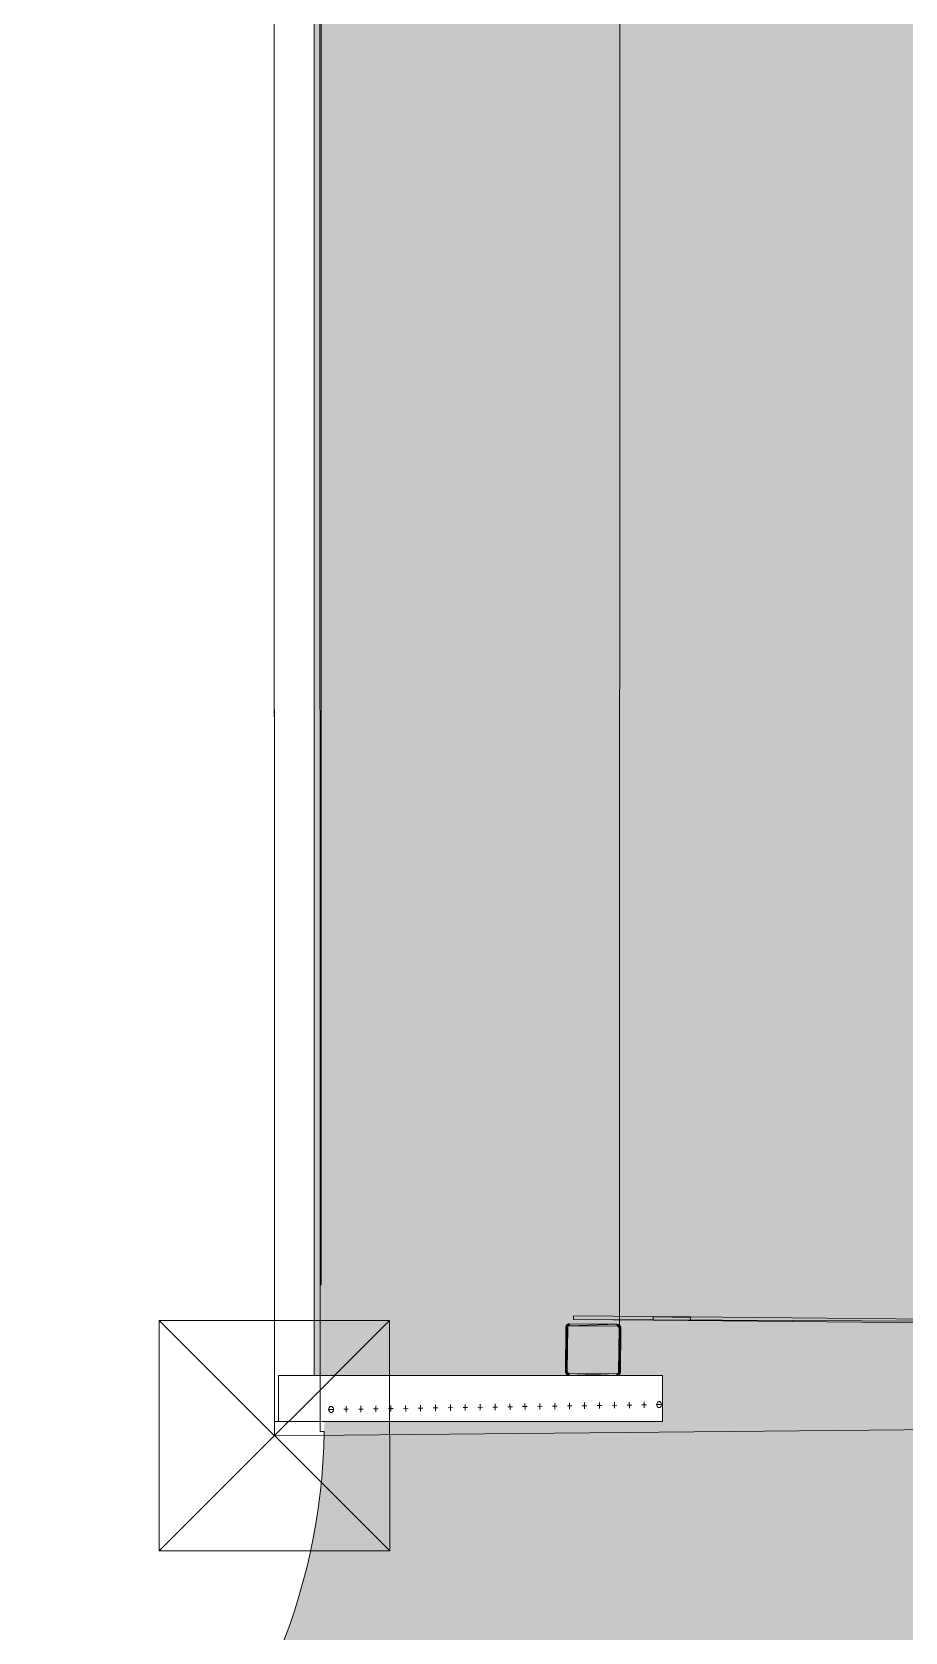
# Model space of a CAD drawing. Header units: millimetres. Extents: x 141848 to 1648660, y -465012 to -151356.
# Drawn here: x 369969 to 375684, y -273313 to -262836 of the extents above; entities that cross this region are included whole.
import ezdxf

# ---------------------------------------------------------------- set-up
doc = ezdxf.new("R2010")
doc.units = ezdxf.units.MM
doc.header["$MEASUREMENT"] = 0
doc.linetypes.add('Points tirets', pattern=[335.138881, 176.388884, -88.194442, 0, -70.555556])
doc.linetypes.add('Wipeout_Contour', pattern=[1000, 0, -1000])
doc.layers.add('Divers - Dessin général', color=7, linetype='Continuous')
doc.layers.add('TopoAlt', color=7, linetype='Continuous')

# ---------------------------------------------------------------- blocks, each defined once
blk = doc.blocks.new('Garde-corps_5_1')
at = {"color": 7, "linetype": 'Points tirets', "lineweight": 5}
for p, q in [((371908, -271856), (371943, -271856)), ((374055, -271824), (374090, -271824))]:
    blk.add_line(p, q, dxfattribs=at)
at = {"color": 7, "linetype": 'Continuous', "lineweight": 5}
for p, q in [((372040, -271854), (372010, -271855)), ((372025, -271834), (372025, -271874)), ((372138, -271853), (372108, -271853)), ((372122, -271833), (372123, -271873)), ((372235, -271851), (372205, -271852)), ((372220, -271832), (372221, -271872)), ((372333, -271850), (372303, -271850)), ((372318, -271830), (372318, -271870)), ((372431, -271848), (372401, -271849)), ((372415, -271829), (372416, -271869)), ((372528, -271847), (372498, -271847)), ((372513, -271827), (372513, -271867)), ((372626, -271846), (372596, -271846)), ((372610, -271826), (372611, -271866)), ((372723, -271844), (372693, -271845)), ((372708, -271824), (372709, -271864)), ((372821, -271843), (372791, -271843)), ((372806, -271823), (372806, -271863)), ((372919, -271841), (372889, -271842)), ((372903, -271821), (372904, -271861)), ((373016, -271840), (372986, -271840)), ((373001, -271820), (373001, -271860)), ((373114, -271838), (373084, -271839)), ((373098, -271819), (373099, -271859)), ((373211, -271837), (373181, -271837)), ((373196, -271817), (373197, -271857)), ((373309, -271835), (373279, -271836)), ((373294, -271816), (373294, -271856)), ((373407, -271834), (373377, -271834)), ((373391, -271814), (373392, -271854)), ((373504, -271833), (373474, -271833)), ((373489, -271813), (373489, -271853)), ((373602, -271831), (373572, -271832)), ((373586, -271811), (373587, -271851)), ((373699, -271830), (373669, -271830)), ((373684, -271810), (373685, -271850)), ((373797, -271828), (373767, -271829)), ((373782, -271808), (373782, -271848)), ((373895, -271827), (373865, -271827)), ((373879, -271807), (373880, -271847)), ((373992, -271825), (373962, -271826)), ((373977, -271806), (373977, -271846))]:
    blk.add_line(p, q, dxfattribs=at)
at = {"color": 7, "linetype": 'Continuous', "lineweight": 5, "flags": 128}
for points in [[(371928, -271876), (371930, -271876), (371933, -271875), (371935, -271873), (371937, -271871), (371939, -271869), (371941, -271866), (371942, -271863), (371942, -271859), (371943, -271856), (371942, -271852), (371942, -271849), (371940, -271846), (371939, -271843), (371937, -271840), (371935, -271838), (371932, -271837), (371930, -271836), (371927, -271836), (371925, -271836), (371922, -271837), (371920, -271839), (371918, -271841), (371916, -271843), (371914, -271846), (371913, -271849), (371913, -271853), (371913, -271856), (371913, -271860), (371914, -271863), (371915, -271866), (371916, -271869), (371918, -271871), (371920, -271873), (371923, -271875), (371925, -271876)], [(374075, -271844), (374078, -271844), (374080, -271843), (374083, -271841), (374085, -271839), (374086, -271837), (374088, -271834), (374089, -271831), (374090, -271827), (374090, -271824), (374089, -271820), (374089, -271817), (374088, -271814), (374086, -271811), (374084, -271809), (374082, -271807), (374080, -271805), (374077, -271804), (374074, -271804), (374072, -271804), (374069, -271805), (374067, -271807), (374065, -271809), (374063, -271811), (374062, -271814), (374061, -271817), (374060, -271821), (374060, -271824), (374060, -271828), (374061, -271831), (374062, -271834), (374063, -271837), (374065, -271840), (374068, -271842), (374070, -271843), (374072, -271844)]]:
    blk.add_lwpolyline(points, close=True, dxfattribs=at)

msp = doc.modelspace()

# ---------------------------------------------------------------- hatches: boundary and pattern name
at = {"linetype": 'Continuous', "lineweight": 0, "true_color": 0x6f6f6f}
h = msp.add_hatch(color=8, dxfattribs=at)
h.paths.add_polyline_path([(360547.961, -275935.042), (360547.961, -295062.571), (487920.34, -293826.868), (487920.34, -270902.734), (487462.568, -270902.734), (472913.119, -271040.575), (472913.119, -163437.635), (371855.719, -163437.635), (371855.719, -271040.575), (371882.482, -271040.57), (371882.665, -272000.514, -0.409427364), (367883.201, -275935.042)])
h.paths.add_polyline_path([(377135.103, -260639.953), (373845.103, -260639.953), (373845.103, -248364.953), (373845.103, -243089.974), (373845.103, -242189.974), (377135.103, -242189.974)], flags=0)
h.paths.add_polyline_path([(415474.561, -260810.571), (380202.952, -260810.571), (380202.952, -230015.57), (380202.952, -193810.571), (380202.952, -171995.57), (431505.799, -171995.57), (464309.564, -171995.57), (464309.564, -262266.885), (436549.587, -262266.885), (436549.587, -189810.571), (412055.061, -189810.571), (412055.061, -201780.57), (412055.061, -204495.57), (415454.069, -204495.57), (415454.069, -208495.57), (415454.069, -218295.57), (405655.061, -218295.57), (405655.061, -222495.57), (415474.561, -222495.57)], flags=0)
h.paths.add_polyline_path([(381436.562, -269433.913, -0.09031866), (381558.292, -268727.623, -0.201448728), (382612.158, -267592.74, -0.104211445), (383417.525, -267415.055), (384017.498, -267409.371, -0.104044608), (384824.873, -267571.244, -0.238255457), (385983.776, -268953.318, -0.055188622), (386036.355, -269390.334), (386038.45, -269611.438), (386050.565, -270890.267), (385792.102, -271892.761, -0.267949192), (384069.602, -272909.124), (383469.629, -272914.808, -0.193717464), (382078.771, -272370.185, -0.070568756), (381728.183, -271931.262, -0.131652498), (381450.772, -270933.845)], flags=0)
h.paths.add_polyline_path([(392016.505, -273452.052), (392030.007, -267377.824, -0.380556701), (394016.505, -265609.826), (394094.233, -265609.826), (394094.233, -270609.826), (409094.233, -270609.826), (409094.233, -265609.826), (414055.71, -265609.826, -0.414213562), (415555.71, -267109.826), (415555.71, -273660.699, -0.345501612), (413836.804, -275433.432), (394027.271, -275599.002, -0.415791099), (392016.505, -273599.031)], flags=0)
h.paths.add_polyline_path([(424209.612, -271504.083, -0.134473934), (423930.467, -270484.937), (423930.467, -268984.937, -0.414213562), (425930.467, -266984.937), (426530.467, -266984.937, -0.414213562), (428530.467, -268984.937), (428530.467, -270484.937, -0.128820346), (428273.55, -271465.581, -0.270936291), (426530.467, -272484.937), (425930.467, -272484.937, -0.264979997)], flags=0)
h.paths.add_polyline_path([(436562.206, -273329.325), (436569.468, -267730.336, -0.098561509), (436800.237, -266943.721), (436817.2, -266951.545, -0.258849002), (438654.998, -265605.827), (438652.661, -265587.294), (439337.088, -265587.294), (439337.088, -265687.294), (439337.088, -270687.294), (469237.088, -270687.294), (469237.088, -265687.294), (470907.523, -265687.294), (472885.813, -265687.294), (472885.813, -267687.294), (472885.813, -271062.255, 0.001345761), (472885.842, -271073.021), (472896.728, -273095.233, -0.414213562), (470907.523, -275105.97), (462184.053, -275105.97, -0.005188955), (462130.957, -275116.103), (454147.511, -275196.191), (438770.531, -275253.24, -0.386553331), (436572.608, -273475.385, -0.025189219)], flags=0)
at = {"linetype": 'Continuous', "lineweight": 0, "true_color": 0x90b349}
msp.add_hatch(color=55, dxfattribs=at).paths.add_polyline_path([(371835.255, -163719.488), (371815.817, -271660.98), (373815.817, -271661.341), (373834.895, -165719.848), (470604.781, -165737.275), (470586.876, -265587.294), (472586.876, -265587.654), (472605.141, -163737.635)])

# ---------------------------------------------------------------- linework, layer by layer
at = {"color": 9, "linetype": 'Continuous', "lineweight": 5}
msp.add_lwpolyline([(367883.201, -275935.042), (360547.961, -275935.042), (360547.961, -295062.571), (487920.34, -293826.868), (487920.34, -270902.734), (487462.568, -270902.734), (472913.119, -271040.575), (472913.119, -163437.635), (371862.558, -163437.635), (371862.558, -271040.575), (371855.719, -271040.575), (371855.902, -272000.519), (371882.665, -272000.514, -0.409427364)], format="xyb", close=True, dxfattribs=at)
at = {"color": 7, "linetype": 'Continuous', "lineweight": 5}
msp.add_lwpolyline([(371835.255, -163719.488), (371815.817, -271660.98), (373815.817, -271661.341), (373834.895, -165719.848), (470604.781, -165737.275), (470586.876, -265587.294), (472586.876, -265587.654), (472605.141, -163737.635)], close=True, dxfattribs=at)
at = {"color": 7, "linetype": 'Continuous', "lineweight": 20, "flags": 128}
for points in [[(373515.221, -271242.787), (373514.993, -271266.786)], [(373515.221, -271242.787), (374035.658, -271247.717)], [(373476.167, -271319.22), (373476.352, -271298.413)], [(373476.278, -271317.661), (373479.173, -271297.048)], [(373476.278, -271317.661), (373476.352, -271298.413)], [(373476.604, -271316.116), (373479.173, -271297.048)], [(373477.122, -271314.633), (373479.173, -271297.048)], [(373477.832, -271313.236), (373479.173, -271297.048)], [(373478.708, -271311.936), (373479.173, -271297.048)], [(373479.763, -271310.77), (373479.173, -271297.048)], [(373479.763, -271310.77), (373482.158, -271296.068)], [(373480.949, -271309.749), (373482.158, -271296.068)], [(373482.265, -271308.886), (373482.158, -271296.068)], [(373482.265, -271308.886), (373485.248, -271295.485)], [(373483.676, -271308.203), (373485.248, -271295.485)], [(373485.168, -271307.713), (373487.998, -271295.331)], [(373485.168, -271307.713), (373485.248, -271295.485)], [(373486.707, -271307.428), (373487.998, -271295.331)], [(373488.28, -271307.334), (373487.998, -271295.331)], [(373514.993, -271266.786), (374035.454, -271269.253)], [(373514.993, -271266.786), (374035.43, -271271.716)], [(373800.266, -271310.29), (373800.764, -271298.294)], [(373801.825, -271310.413), (373800.764, -271298.294)], [(373801.825, -271310.413), (373803.51, -271298.5)], [(373803.37, -271310.728), (373803.51, -271298.5)], [(373804.841, -271311.246), (373803.51, -271298.5)], [(373804.841, -271311.246), (373806.588, -271299.142)], [(373806.251, -271311.955), (373806.588, -271299.142)], [(373807.538, -271312.843), (373806.588, -271299.142)], [(373807.538, -271312.843), (373809.554, -271300.178)], [(373808.716, -271313.886), (373809.554, -271300.178)], [(373809.737, -271315.072), (373809.554, -271300.178)], [(373809.737, -271315.072), (373812.361, -271301.596)], [(373810.601, -271316.388), (373812.361, -271301.596)], [(373811.283, -271317.799), (373812.361, -271301.596)], [(373811.773, -271319.292), (373812.361, -271301.596)], [(373812.059, -271320.842), (373812.361, -271301.596)], [(373812.152, -271322.403), (373812.361, -271301.596)], [(374035.43, -271271.716), (378585.029, -271314.819)], [(374035.454, -271269.253), (378585.256, -271290.82)], [(374035.636, -271250.002), (374279.31, -271253.464)], [(374279.343, -271250.026), (374035.658, -271247.717)], [(374035.658, -271247.717), (374245.797, -271249.708)], [(374035.658, -271247.717), (378585.256, -271290.82)], [(374279.116, -271274.025), (374061.502, -271271.963)]]:
    msp.add_lwpolyline(points, dxfattribs=at)
at = {"color": 212, "linetype": 'Continuous', "lineweight": 5, "true_color": 0xcb00cc, "flags": 128}
for points in [[(374035.658, -271247.717), (374035.454, -271269.253), (374035.43, -271271.716)], [(374035.43, -271271.716), (374061.502, -271271.963), (374279.116, -271274.025)], [(374279.343, -271250.026), (374245.797, -271249.708), (374035.658, -271247.717)], [(374279.116, -271274.025), (374279.31, -271253.464), (374279.343, -271250.026)]]:
    msp.add_lwpolyline(points, dxfattribs=at)
at = {"layer": 'TopoAlt', "color": 211, "linetype": 'Continuous', "lineweight": 5, "true_color": 0xfe55ff}
msp.add_lwpolyline([(371535.195, -163437.635), (371555.889, -271934.337)], dxfattribs=at)

# ---------------------------------------------------------------- next in the draw order: wipeouts: each hides what was drawn before it
at = {"color": 254, "linetype": 'Wipeout_Contour', "lineweight": 0, "ltscale": 1845544.869679444}
msp.add_wipeout([(371583.2, -271934.279), (374097.652, -271934.279), (374097.652, -271634.279), (371583.2, -271634.279)], dxfattribs=at).dxf.layer = 'TopoAlt'

# ---------------------------------------------------------------- next in the draw order: linework, layer by layer
at = {"color": 14, "linetype": 'Continuous', "lineweight": 5, "true_color": 0xa40f02}
for p, q in [((370801.048, -271272.923), (372310.767, -272782.344)), ((370801.197, -272782.493), (372310.618, -271272.774))]:
    msp.add_line(p, q, dxfattribs=at)
at = {"color": 14, "linetype": 'Continuous', "lineweight": 5, "true_color": 0xa40f02, "flags": 128}
msp.add_lwpolyline([(372310.618, -271272.774), (372310.767, -272782.344), (370801.197, -272782.493), (370801.048, -271272.923)], close=True, dxfattribs=at)
at = {"color": 7, "linetype": 'Continuous', "lineweight": 20, "flags": 128}
msp.add_lwpolyline([(373466.054, -271309.932), (373467.473, -271307.125), (373469.238, -271304.526), (373471.336, -271302.182), (373473.719, -271300.14), (373476.352, -271298.413), (373479.173, -271297.048), (373482.158, -271296.068), (373485.248, -271295.485), (373487.998, -271295.331), (373800.764, -271298.294), (373803.51, -271298.5), (373806.588, -271299.142), (373809.554, -271300.178), (373812.361, -271301.596), (373814.96, -271303.373), (373817.293, -271305.459), (373819.346, -271307.843), (373821.073, -271310.475), (373822.426, -271313.308), (373823.418, -271316.294), (373824.001, -271319.383), (373824.155, -271322.121), (373821.419, -271610.9), (373821.213, -271613.634), (373820.572, -271616.712), (373819.524, -271619.679), (373818.117, -271622.485), (373816.341, -271625.085), (373814.242, -271627.429), (373811.871, -271629.482), (373809.238, -271631.198), (373806.405, -271632.563), (373803.42, -271633.543), (373800.33, -271634.125), (373797.581, -271634.279), (373484.815, -271631.316), (373482.068, -271631.11), (373478.99, -271630.469), (373476.024, -271629.433), (373473.229, -271628.014), (373470.63, -271626.25), (373468.286, -271624.151), (373466.232, -271621.768), (373464.517, -271619.135), (373463.152, -271616.302), (373462.172, -271613.317), (373461.589, -271610.227), (373461.435, -271607.49), (373464.171, -271318.711), (373464.377, -271315.976), (373465.018, -271312.898)], close=True, dxfattribs=at)
for points in [[(373461.435, -271607.49), (373464.377, -271315.976)], [(373461.589, -271610.227), (373465.018, -271312.898)], [(373461.589, -271610.227), (373464.377, -271315.976)], [(373462.172, -271613.317), (373466.054, -271309.932)], [(373462.172, -271613.317), (373465.018, -271312.898)], [(373463.152, -271616.302), (373467.473, -271307.125)], [(373463.152, -271616.302), (373466.054, -271309.932)], [(373464.517, -271619.135), (373467.473, -271307.125)], [(373466.232, -271621.768), (373471.336, -271302.182)], [(373466.232, -271621.768), (373469.238, -271304.526)], [(373466.232, -271621.768), (373467.473, -271307.125)], [(373468.286, -271624.151), (373471.336, -271302.182)], [(373470.63, -271626.25), (373473.719, -271300.14)], [(373470.63, -271626.25), (373471.336, -271302.182)], [(373800.764, -271298.294), (373488.28, -271307.334), (373486.707, -271307.428), (373485.168, -271307.713), (373483.676, -271308.203), (373482.265, -271308.886), (373480.949, -271309.749), (373479.763, -271310.77), (373478.708, -271311.936), (373477.832, -271313.236), (373477.122, -271314.633), (373476.604, -271316.116), (373476.278, -271317.661), (373476.167, -271319.22), (373473.438, -271607.207), (373473.229, -271628.014)], [(373473.229, -271628.014), (373473.719, -271300.14)], [(373809.238, -271631.198), (373809.423, -271610.39), (373812.152, -271322.403), (373812.059, -271320.842), (373811.773, -271319.292), (373811.283, -271317.799), (373810.601, -271316.388), (373809.737, -271315.072), (373808.716, -271313.886), (373807.538, -271312.843), (373806.251, -271311.955), (373804.841, -271311.246), (373803.37, -271310.728), (373801.825, -271310.413), (373800.266, -271310.29), (373488.28, -271307.334)], [(373811.871, -271629.482), (373812.361, -271301.596)], [(373811.871, -271629.482), (373814.96, -271303.373)], [(373811.871, -271629.482), (373817.293, -271305.459)], [(373814.242, -271627.429), (373817.293, -271305.459)], [(373814.242, -271627.429), (373819.346, -271307.843)], [(373816.341, -271625.085), (373819.346, -271307.843)], [(373818.117, -271622.485), (373819.346, -271307.843)], [(373818.117, -271622.485), (373821.073, -271310.475)], [(373818.117, -271622.485), (373822.426, -271313.308)], [(373819.524, -271619.679), (373822.426, -271313.308)], [(373819.524, -271619.679), (373823.418, -271316.294)], [(373820.572, -271616.712), (373823.418, -271316.294)], [(373820.572, -271616.712), (373824.001, -271319.383)], [(373821.213, -271613.634), (373824.001, -271319.383)], [(373821.419, -271610.9), (373824.001, -271319.383)], [(373473.52, -271608.78), (373473.229, -271628.014)], [(373473.438, -271607.207), (373473.52, -271608.78), (373476.024, -271629.433)], [(373473.52, -271608.78), (373473.817, -271610.319), (373476.024, -271629.433)], [(373473.817, -271610.319), (373474.307, -271611.812), (373474.99, -271613.222), (373475.841, -271614.538), (373476.874, -271615.724), (373478.04, -271616.767), (373479.34, -271617.656), (373480.737, -271618.365), (373482.22, -271618.883), (373483.753, -271619.21), (373485.324, -271619.32), (373797.581, -271634.279)], [(373476.024, -271629.433), (373474.307, -271611.812)], [(373476.024, -271629.433), (373474.99, -271613.222)], [(373476.024, -271629.433), (373475.841, -271614.538)], [(373476.024, -271629.433), (373476.874, -271615.724)], [(373478.99, -271630.469), (373476.874, -271615.724)], [(373478.99, -271630.469), (373478.04, -271616.767)], [(373478.99, -271630.469), (373479.34, -271617.656)], [(373482.068, -271631.11), (373479.34, -271617.656)], [(373482.068, -271631.11), (373480.737, -271618.365)], [(373482.068, -271631.11), (373482.22, -271618.883)], [(373484.815, -271631.316), (373482.22, -271618.883)], [(373484.815, -271631.316), (373483.753, -271619.21)], [(373484.815, -271631.316), (373485.324, -271619.32)], [(373485.324, -271619.32), (373797.31, -271622.276), (373798.871, -271622.195), (373800.422, -271621.898), (373801.903, -271621.408), (373803.325, -271620.725), (373804.629, -271619.861), (373805.827, -271618.841), (373806.87, -271617.675), (373807.759, -271616.375), (373808.468, -271614.978), (373808.986, -271613.494), (373809.301, -271611.961), (373809.423, -271610.39)], [(373797.581, -271634.279), (373797.31, -271622.276)], [(373797.581, -271634.279), (373798.871, -271622.195)], [(373800.33, -271634.125), (373798.871, -271622.195)], [(373800.33, -271634.125), (373801.903, -271621.408)], [(373800.33, -271634.125), (373800.422, -271621.898)], [(373803.42, -271633.543), (373801.903, -271621.408)], [(373803.42, -271633.543), (373803.325, -271620.725)], [(373803.42, -271633.543), (373804.629, -271619.861)], [(373806.405, -271632.563), (373804.629, -271619.861)], [(373806.405, -271632.563), (373805.827, -271618.841)], [(373806.405, -271632.563), (373806.87, -271617.675)], [(373809.238, -271631.198), (373806.87, -271617.675)], [(373809.238, -271631.198), (373807.759, -271616.375)], [(373809.238, -271631.198), (373808.468, -271614.978)], [(373809.238, -271631.198), (373808.986, -271613.494)], [(373809.238, -271631.198), (373809.301, -271611.961)]]:
    msp.add_lwpolyline(points, dxfattribs=at)
at = {"layer": 'Divers - Dessin général', "color": 14, "linetype": 'Continuous', "lineweight": 5, "true_color": 0x990000}
msp.add_lwpolyline([(472905.195, -163437.635), (472885.813, -271067.638), (371555.907, -272027.634), (371538.537, -197317.635), (371535.195, -163437.635)], close=True, dxfattribs=at)
at = {"layer": 'TopoAlt', "color": 7, "linetype": 'Continuous', "lineweight": 5, "flags": 128}
msp.add_lwpolyline([(371535.195, -163437.635), (371535.252, -163737.635), (371555.889, -271934.337), (371855.889, -271934.279), (371835.252, -163737.635), (472605.141, -163737.635), (472585.867, -270769.248), (472585.813, -271069.253), (472885.813, -271067.638), (472905.141, -163737.635), (472905.195, -163437.635), (472605.195, -163437.635), (371835.195, -163437.635)], close=True, dxfattribs=at)
at = {"layer": 'TopoAlt', "color": 190, "linetype": 'Continuous', "lineweight": 5, "true_color": 0x8002ff}
for points in [[(374097.652, -271634.279), (371583.2, -271634.279)], [(371583.2, -271634.279), (371583.2, -271934.279)], [(374097.652, -271934.279), (374097.652, -271634.279)], [(371583.2, -271934.279), (374097.652, -271934.279)]]:
    msp.add_lwpolyline(points, dxfattribs=at)

# ---------------------------------------------------------------- next in the draw order: block references
at = {"color": 7, "linetype": 'Continuous', "lineweight": 5}
msp.add_blockref('Garde-corps_5_1', (0, 0), dxfattribs=at)

doc.saveas('drawing.dxf')
